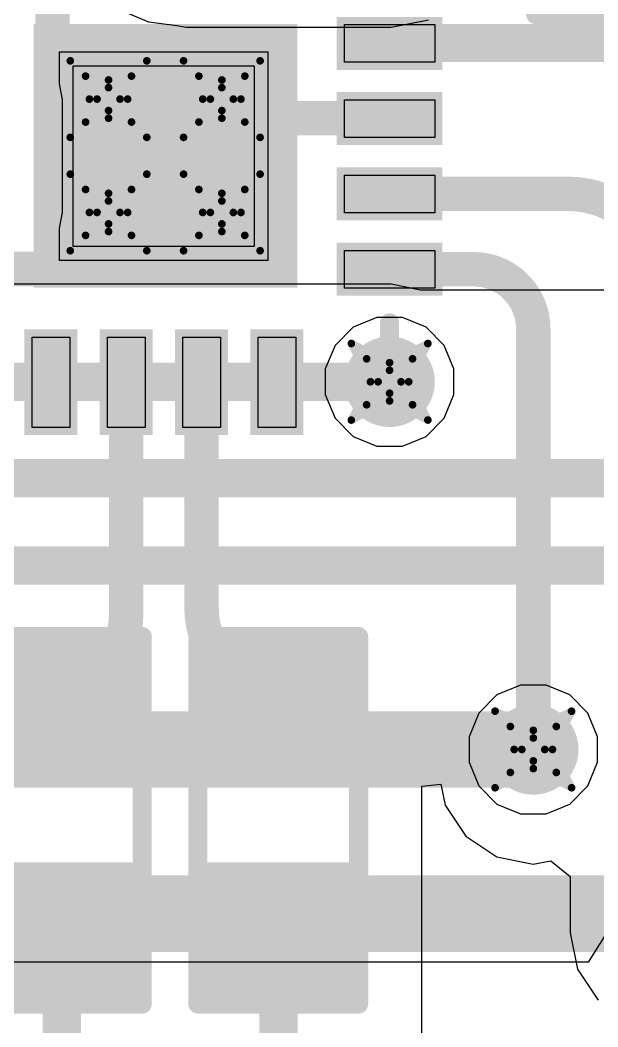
# Model space of a CAD drawing. Header units: inches. Extents: x -2 to 5376, y -4 to 5426.
# Drawn here: x 41.05 to 44.88, y 78.22 to 84.9 of the extents above; entities that cross this region are included whole.
import ezdxf

# ---------------------------------------------------------------- set-up
doc = ezdxf.new("R2010")
doc.units = ezdxf.units.IN
for name, color, linetype in [('Bottom Layer', 5, 'Continuous'), ('Drill Drawing', 1, 'Continuous'), ('Layer 1', 16, 'Continuous'), ('Layer 2', 76, 'Continuous'), ('Top Layer', 1, 'Continuous'), ('Top Overlay', 2, 'Continuous'), ('Top Paste', 8, 'Continuous'), ('Top Solder', 216, 'Continuous'), ('Via Holes', 16, 'Continuous')]:
    doc.layers.add(name, color=color, linetype=linetype)

# ---------------------------------------------------------------- blocks, each defined once
blk = doc.blocks.new('R___0603_5')
at = {"layer": 'Top Layer'}
for points in [[(-0.381, 0.4445), (-0.381, -0.4445), (-1.143, -0.4445), (-1.143, 0.4445)], [(1.143, 0.4445), (1.143, -0.4445), (0.381, -0.4445), (0.381, 0.4445)]]:
    blk.add_hatch(color=1, dxfattribs=at).paths.add_polyline_path(points)
at = {"layer": 'Top Paste'}
for points in [[(-0.381, 0.4445), (-0.381, -0.4445), (-1.143, -0.4445), (-1.143, 0.4445)], [(1.143, 0.4445), (1.143, -0.4445), (0.381, -0.4445), (0.381, 0.4445)]]:
    blk.add_hatch(color=8, dxfattribs=at).paths.add_polyline_path(points)
at = {"layer": 'Top Solder'}
for points in [[(-0.2794, 0.5461), (-0.2794, -0.5461), (-1.2446, -0.5461), (-1.2446, 0.5461)], [(1.2446, 0.5461), (1.2446, -0.5461), (0.2794, -0.5461), (0.2794, 0.5461)]]:
    blk.add_hatch(color=216, dxfattribs=at).paths.add_polyline_path(points)
at = {"layer": 'Top Overlay', "const_width": 0.127}
for points in [[(-1.2192, -0.5334), (-1.2192, 0.5334)], [(1.2192, 0.5334), (-1.2192, 0.5334)], [(1.2192, -0.5334), (1.2192, 0.5334)], [(1.2192, -0.5334), (-1.2192, -0.5334)]]:
    blk.add_lwpolyline(points, dxfattribs=at)
at = {"layer": 'Top Overlay', "const_width": 0.0635}
for points in [[(-1.25095, 0.5334, 1), (-1.18745, 0.5334, 1)], [(-1.25095, 0.5334, 1), (-1.18745, 0.5334, 1)], [(1.18745, 0.5334, 1), (1.25095, 0.5334, 1)], [(1.18745, 0.5334, 1), (1.25095, 0.5334, 1)], [(-1.25095, -0.5334, 1), (-1.18745, -0.5334, 1)], [(-1.25095, -0.5334, 1), (-1.18745, -0.5334, 1)], [(1.18745, -0.5334, 1), (1.25095, -0.5334, 1)], [(1.18745, -0.5334, 1), (1.25095, -0.5334, 1)]]:
    blk.add_lwpolyline(points, format="xyb", close=True, dxfattribs=at)
blk = doc.blocks.new('VQFN_16_3_3__24')
at = {"layer": 'Top Layer'}
for points in [[(-0.8729, 1.8), (-0.6229, 1.8), (-0.6229, 1.2), (-0.8729, 1.2)], [(-0.373, 1.8), (-0.123, 1.8), (-0.123, 1.2), (-0.373, 1.2)], [(0.1271, 1.8), (0.3771, 1.8), (0.3771, 1.2), (0.1271, 1.2)], [(0.627, 1.8), (0.877, 1.8), (0.877, 1.2), (0.627, 1.2)], [(-1.8, 0.6234), (-1.8, 0.8734), (-1.2, 0.8734), (-1.2, 0.6234)], [(1.8, 0.8734), (1.8, 0.6234), (1.2, 0.6234), (1.2, 0.8734)], [(-0.7501, 0.7499), (0.7499, 0.7499), (0.7499, -0.7501), (-0.7501, -0.7501)], [(-1.8, 0.1235), (-1.8, 0.3735), (-1.2, 0.3735), (-1.2, 0.1235)], [(1.8, 0.3751), (1.8, 0.1251), (1.2, 0.1251), (1.2, 0.3751)], [(-1.8, -0.3766), (-1.8, -0.1266), (-1.2, -0.1266), (-1.2, -0.3766)], [(1.8, -0.1251), (1.8, -0.3751), (1.2, -0.3751), (1.2, -0.1251)], [(-1.8, -0.8765), (-1.8, -0.6265), (-1.2, -0.6265), (-1.2, -0.8765)], [(1.8, -0.6249), (1.8, -0.8749), (1.2, -0.8749), (1.2, -0.6249)], [(-0.6229, -1.8), (-0.8729, -1.8), (-0.8729, -1.2), (-0.6229, -1.2)], [(-0.123, -1.8), (-0.373, -1.8), (-0.373, -1.2), (-0.123, -1.2)], [(0.3771, -1.8), (0.1271, -1.8), (0.1271, -1.2), (0.3771, -1.2)], [(0.877, -1.8), (0.627, -1.8), (0.627, -1.2), (0.877, -1.2)]]:
    blk.add_hatch(color=1, dxfattribs=at).paths.add_polyline_path(points)
at = {"layer": 'Top Solder'}
for points in [[(-0.9237, 1.8508), (-0.5721, 1.8508), (-0.5721, 1.1492), (-0.9237, 1.1492)], [(-0.4238, 1.8508), (-0.0722, 1.8508), (-0.0722, 1.1492), (-0.4238, 1.1492)], [(0.0763, 1.8508), (0.4279, 1.8508), (0.4279, 1.1492), (0.0763, 1.1492)], [(0.5762, 1.8508), (0.9278, 1.8508), (0.9278, 1.1492), (0.5762, 1.1492)], [(-1.8508, 0.5726), (-1.8508, 0.9242), (-1.1492, 0.9242), (-1.1492, 0.5726)], [(1.8508, 0.9242), (1.8508, 0.5726), (1.1492, 0.5726), (1.1492, 0.9242)], [(-0.8009, 0.8007), (0.8007, 0.8007), (0.8007, -0.8009), (-0.8009, -0.8009)], [(-1.8508, 0.0727), (-1.8508, 0.4243), (-1.1492, 0.4243), (-1.1492, 0.0727)], [(1.8508, 0.4259), (1.8508, 0.0743), (1.1492, 0.0743), (1.1492, 0.4259)], [(-1.8508, -0.4274), (-1.8508, -0.0758), (-1.1492, -0.0758), (-1.1492, -0.4274)], [(1.8508, -0.0743), (1.8508, -0.4259), (1.1492, -0.4259), (1.1492, -0.0743)], [(-1.8508, -0.9273), (-1.8508, -0.5757), (-1.1492, -0.5757), (-1.1492, -0.9273)], [(1.8508, -0.5741), (1.8508, -0.9257), (1.1492, -0.9257), (1.1492, -0.5741)], [(-0.5721, -1.8508), (-0.9237, -1.8508), (-0.9237, -1.1492), (-0.5721, -1.1492)], [(-0.0722, -1.8508), (-0.4238, -1.8508), (-0.4238, -1.1492), (-0.0722, -1.1492)], [(0.4279, -1.8508), (0.0763, -1.8508), (0.0763, -1.1492), (0.4279, -1.1492)], [(0.9278, -1.8508), (0.5762, -1.8508), (0.5762, -1.1492), (0.9278, -1.1492)]]:
    blk.add_hatch(color=216, dxfattribs=at).paths.add_polyline_path(points)
at = {"layer": 'Top Overlay', "const_width": 0.127}
for points in [[(-1.4999, 1.1046), (-1.4999, 1.4999)], [(-1.4999, 1.4999), (-1.1041, 1.4999)], [(1.1082, 1.4999), (1.5001, 1.4999)], [(1.5001, 1.1046), (1.5001, 1.4999)], [(-2.0334, 0.85), (-1.9318, 0.7484)], [(-2.0334, 0.6468), (-2.0334, 0.85)], [(-2.0334, 0.6468), (-1.9318, 0.7484)], [(-1.4999, -1.5001), (-1.4999, -1.1076)], [(1.5001, -1.5001), (1.5001, -1.1061)], [(-1.4999, -1.5001), (-1.1041, -1.5001)], [(1.1082, -1.5001), (1.5001, -1.5001)]]:
    blk.add_lwpolyline(points, dxfattribs=at)
at = {"layer": 'Top Overlay', "const_width": 0.0635}
for points in [[(-1.5316, 1.4999, 1), (-1.4681, 1.4999, 1)], [(-1.5316, 1.4999, 1), (-1.4681, 1.4999, 1)], [(-1.1358, 1.4999, 1), (-1.0723, 1.4999, 1)], [(1.0765, 1.4999, 1), (1.14, 1.4999, 1)], [(1.4684, 1.4999, 1), (1.5319, 1.4999, 1)], [(1.4684, 1.4999, 1), (1.5319, 1.4999, 1)], [(-1.5316, 1.1046, 1), (-1.4681, 1.1046, 1)], [(1.4684, 1.1046, 1), (1.5319, 1.1046, 1)], [(-2.0651, 0.85, 1), (-2.0016, 0.85, 1)], [(-2.0651, 0.85, 1), (-2.0016, 0.85, 1)], [(-1.9635, 0.7484, 1), (-1.9, 0.7484, 1)], [(-1.9635, 0.7484, 1), (-1.9, 0.7484, 1)], [(-2.0651, 0.6468, 1), (-2.0016, 0.6468, 1)], [(-2.0651, 0.6468, 1), (-2.0016, 0.6468, 1)], [(-1.5316, -1.1076, 1), (-1.4681, -1.1076, 1)], [(1.4684, -1.1061, 1), (1.5319, -1.1061, 1)], [(-1.5316, -1.5001, 1), (-1.4681, -1.5001, 1)], [(-1.5316, -1.5001, 1), (-1.4681, -1.5001, 1)], [(-1.1358, -1.5001, 1), (-1.0723, -1.5001, 1)], [(1.0765, -1.5001, 1), (1.14, -1.5001, 1)], [(1.4684, -1.5001, 1), (1.5319, -1.5001, 1)], [(1.4684, -1.5001, 1), (1.5319, -1.5001, 1)]]:
    blk.add_lwpolyline(points, format="xyb", close=True, dxfattribs=at)
at = {"layer": 'Top Paste'}
for p, q in [((-0.8729, 1.8), (-0.8729, 1.8)), ((-0.8729, 1.8), (-0.6229, 1.8)), ((-0.8729, 1.2), (-0.8729, 1.8)), ((-0.6229, 1.8), (-0.6229, 1.2)), ((-0.3729, 1.8), (-0.3729, 1.8)), ((-0.3729, 1.8), (-0.1229, 1.8)), ((-0.3729, 1.2), (-0.3729, 1.8)), ((-0.1229, 1.8), (-0.1229, 1.2)), ((0.1271, 1.8), (0.1271, 1.8)), ((0.1271, 1.8), (0.3771, 1.8)), ((0.1271, 1.2), (0.1271, 1.8)), ((0.3771, 1.8), (0.3771, 1.2)), ((0.6271, 1.8), (0.6271, 1.8)), ((0.6271, 1.8), (0.8771, 1.8)), ((0.6271, 1.2), (0.6271, 1.8)), ((0.8771, 1.8), (0.8771, 1.2)), ((-0.6229, 1.2), (-0.8729, 1.2)), ((-0.1229, 1.2), (-0.3729, 1.2)), ((0.3771, 1.2), (0.1271, 1.2)), ((0.8771, 1.2), (0.6271, 1.2)), ((-1.7999, 0.6235), (-1.7999, 0.8735)), ((-1.7999, 0.8735), (-1.1999, 0.8735)), ((-1.1999, 0.8735), (-1.1999, 0.6235)), ((1.2, 0.6235), (1.2, 0.8735)), ((1.2, 0.8735), (1.8, 0.8735)), ((1.8, 0.8735), (1.8, 0.8735)), ((1.8, 0.8735), (1.8, 0.6235)), ((-1.7999, 0.6235), (-1.7999, 0.6235)), ((-1.1999, 0.6235), (-1.7999, 0.6235)), ((1.8, 0.6235), (1.2, 0.6235)), ((-0.6, 0.6), (-0.6, 0.6)), ((-0.6, 0.6), (0.6, 0.6)), ((-0.6, -0.6), (-0.6, 0.6)), ((0.6, 0.6), (0.6, -0.6)), ((-1.8, 0.1235), (-1.8, 0.3735)), ((-1.8, 0.3735), (-1.2, 0.3735)), ((-1.2, 0.3735), (-1.2, 0.1235)), ((1.2, 0.125), (1.2, 0.375)), ((1.2, 0.375), (1.8, 0.375)), ((1.8, 0.375), (1.8, 0.375)), ((1.8, 0.375), (1.8, 0.125)), ((-1.8, 0.1235), (-1.8, 0.1235)), ((-1.2, 0.1235), (-1.8, 0.1235)), ((1.8, 0.125), (1.2, 0.125)), ((-1.7999, -0.3765), (-1.7999, -0.1265)), ((-1.7999, -0.1265), (-1.1999, -0.1265)), ((-1.1999, -0.1265), (-1.1999, -0.3765)), ((1.2, -0.375), (1.2, -0.125)), ((1.2, -0.125), (1.8, -0.125)), ((1.8, -0.125), (1.8, -0.125)), ((1.8, -0.125), (1.8, -0.375)), ((-1.7999, -0.3765), (-1.7999, -0.3765)), ((-1.1999, -0.3765), (-1.7999, -0.3765)), ((1.8, -0.375), (1.2, -0.375)), ((0.6, -0.6), (-0.6, -0.6)), ((-1.7999, -0.8765), (-1.7999, -0.6265)), ((-1.7999, -0.6265), (-1.1999, -0.6265)), ((-1.1999, -0.6265), (-1.1999, -0.8765)), ((1.2, -0.875), (1.2, -0.625)), ((1.2, -0.625), (1.8, -0.625)), ((1.8, -0.625), (1.8, -0.625)), ((1.8, -0.625), (1.8, -0.875)), ((-1.7999, -0.8765), (-1.7999, -0.8765)), ((-1.1999, -0.8765), (-1.7999, -0.8765)), ((1.8, -0.875), (1.2, -0.875)), ((-0.8729, -1.8), (-0.8729, -1.2)), ((-0.8729, -1.2), (-0.6229, -1.2)), ((-0.6229, -1.2), (-0.6229, -1.8)), ((-0.3729, -1.8), (-0.3729, -1.2)), ((-0.3729, -1.2), (-0.1229, -1.2)), ((-0.1229, -1.2), (-0.1229, -1.8)), ((0.1271, -1.8), (0.1271, -1.2)), ((0.1271, -1.2), (0.3771, -1.2)), ((0.3771, -1.2), (0.3771, -1.8)), ((0.6271, -1.8), (0.6271, -1.2)), ((0.6271, -1.2), (0.8771, -1.2)), ((0.8771, -1.2), (0.8771, -1.8)), ((-0.6229, -1.8), (-0.8729, -1.8)), ((-0.6229, -1.8), (-0.6229, -1.8)), ((-0.1229, -1.8), (-0.3729, -1.8)), ((-0.1229, -1.8), (-0.1229, -1.8)), ((0.3771, -1.8), (0.1271, -1.8)), ((0.3771, -1.8), (0.3771, -1.8)), ((0.8771, -1.8), (0.6271, -1.8)), ((0.8771, -1.8), (0.8771, -1.8))]:
    blk.add_line(p, q, dxfattribs=at)
blk = doc.blocks.new('R___0603_36')
at = {"layer": 'Top Layer'}
for points in [[(-0.381, 0.4445), (-0.381, -0.4445), (-1.143, -0.4445), (-1.143, 0.4445)], [(1.143, 0.4445), (1.143, -0.4445), (0.381, -0.4445), (0.381, 0.4445)]]:
    blk.add_hatch(color=1, dxfattribs=at).paths.add_polyline_path(points)
at = {"layer": 'Top Paste'}
for points in [[(-0.381, 0.4445), (-0.381, -0.4445), (-1.143, -0.4445), (-1.143, 0.4445)], [(1.143, 0.4445), (1.143, -0.4445), (0.381, -0.4445), (0.381, 0.4445)]]:
    blk.add_hatch(color=8, dxfattribs=at).paths.add_polyline_path(points)
at = {"layer": 'Top Solder'}
for points in [[(-0.2794, 0.5461), (-0.2794, -0.5461), (-1.2446, -0.5461), (-1.2446, 0.5461)], [(1.2446, 0.5461), (1.2446, -0.5461), (0.2794, -0.5461), (0.2794, 0.5461)]]:
    blk.add_hatch(color=216, dxfattribs=at).paths.add_polyline_path(points)
at = {"layer": 'Top Overlay', "const_width": 0.127}
for points in [[(-1.2192, 0.5334), (-1.2192, -0.5334)], [(-1.2192, 0.5334), (1.2192, 0.5334)], [(1.2192, 0.5334), (1.2192, -0.5334)], [(-1.2192, -0.5334), (1.2192, -0.5334)]]:
    blk.add_lwpolyline(points, dxfattribs=at)
at = {"layer": 'Top Overlay', "const_width": 0.0635}
for points in [[(-1.25095, 0.5334, 1), (-1.18745, 0.5334, 1)], [(-1.25095, 0.5334, 1), (-1.18745, 0.5334, 1)], [(1.18745, 0.5334, 1), (1.25095, 0.5334, 1)], [(1.18745, 0.5334, 1), (1.25095, 0.5334, 1)], [(-1.25095, -0.5334, 1), (-1.18745, -0.5334, 1)], [(-1.25095, -0.5334, 1), (-1.18745, -0.5334, 1)], [(1.18745, -0.5334, 1), (1.25095, -0.5334, 1)], [(1.18745, -0.5334, 1), (1.25095, -0.5334, 1)]]:
    blk.add_lwpolyline(points, format="xyb", close=True, dxfattribs=at)
blk = doc.blocks.new('SOT_523_87')
at = {"layer": 'Top Layer'}
for points in [[(-0.2, 0.9), (0.2, 0.9), (0.2, 0.39), (-0.2, 0.39)], [(-0.7, -0.39), (-0.3, -0.39), (-0.3, -0.9), (-0.7, -0.9)], [(0.3, -0.39), (0.7, -0.39), (0.7, -0.9), (0.3, -0.9)]]:
    blk.add_hatch(color=1, dxfattribs=at).paths.add_polyline_path(points)
at = {"layer": 'Top Paste'}
for points in [[(-0.2, 0.9), (0.2, 0.9), (0.2, 0.39), (-0.2, 0.39)], [(-0.7, -0.39), (-0.3, -0.39), (-0.3, -0.9), (-0.7, -0.9)], [(0.3, -0.39), (0.7, -0.39), (0.7, -0.9), (0.3, -0.9)]]:
    blk.add_hatch(color=8, dxfattribs=at).paths.add_polyline_path(points)
at = {"layer": 'Top Solder'}
for points in [[(-0.3016, 1.0016), (0.3016, 1.0016), (0.3016, 0.2884), (-0.3016, 0.2884)], [(-0.8016, -0.2884), (-0.1984, -0.2884), (-0.1984, -1.0016), (-0.8016, -1.0016)], [(0.1984, -0.2884), (0.8016, -0.2884), (0.8016, -1.0016), (0.1984, -1.0016)]]:
    blk.add_hatch(color=216, dxfattribs=at).paths.add_polyline_path(points)
at = {"layer": 'Top Overlay', "const_width": 0.127}
for points in [[(-0.3556, 0.4572), (-0.8636, 0.4572)], [(-0.8636, 0.4572), (-0.8636, -0.2286)], [(0.8636, 0.4572), (0.3556, 0.4572)], [(0.8636, 0.4572), (0.8636, -0.2286)], [(0.1016, -0.4318), (-0.1016, -0.4318)], [(-0.9652, -0.508), (-0.9652, -0.762)], [(-0.8382, -0.635), (-0.9652, -0.508)], [(-0.8382, -0.635), (-0.9652, -0.762)]]:
    blk.add_lwpolyline(points, dxfattribs=at)
at = {"layer": 'Top Overlay', "const_width": 0.0635}
for points in [[(-0.8953, 0.4572, 1), (-0.8318, 0.4572, 1)], [(-0.8953, 0.4572, 1), (-0.8318, 0.4572, 1)], [(-0.3873, 0.4572, 1), (-0.3238, 0.4572, 1)], [(0.3238, 0.4572, 1), (0.3873, 0.4572, 1)], [(0.8318, 0.4572, 1), (0.8953, 0.4572, 1)], [(0.8318, 0.4572, 1), (0.8953, 0.4572, 1)], [(-0.8953, -0.2286, 1), (-0.8318, -0.2286, 1)], [(0.8318, -0.2286, 1), (0.8953, -0.2286, 1)], [(-0.1333, -0.4318, 1), (-0.0698, -0.4318, 1)], [(0.0698, -0.4318, 1), (0.1333, -0.4318, 1)], [(-0.997, -0.508, 1), (-0.9334, -0.508, 1)], [(-0.997, -0.508, 1), (-0.9334, -0.508, 1)], [(-0.87, -0.635, 1), (-0.8065, -0.635, 1)], [(-0.87, -0.635, 1), (-0.8065, -0.635, 1)], [(-0.997, -0.762, 1), (-0.9334, -0.762, 1)], [(-0.997, -0.762, 1), (-0.9334, -0.762, 1)]]:
    blk.add_lwpolyline(points, format="xyb", close=True, dxfattribs=at)

msp = doc.modelspace()

# ---------------------------------------------------------------- hatches: boundary and pattern name
at = {"layer": 'Bottom Layer'}
h = msp.add_hatch(color=5, dxfattribs=at)
edge = h.paths.add_edge_path()
edge.add_arc((41.6337, 84.3761), 0.3, 0, 360)
h = msp.add_hatch(color=5, dxfattribs=at)
edge = h.paths.add_edge_path()
edge.add_arc((42.3858, 84.3761), 0.3, 0, 360)
h = msp.add_hatch(color=5, dxfattribs=at)
edge = h.paths.add_edge_path()
edge.add_arc((41.6337, 83.6239), 0.3, 0, 360)
h = msp.add_hatch(color=5, dxfattribs=at)
edge = h.paths.add_edge_path()
edge.add_arc((42.3858, 83.6239), 0.3, 0, 360)
h = msp.add_hatch(color=5, dxfattribs=at)
edge = h.paths.add_edge_path()
edge.add_arc((43.4994, 82.5), 0.3, 0, 360)
h = msp.add_hatch(color=5, dxfattribs=at)
edge = h.paths.add_edge_path()
edge.add_arc((44.4536, 80.06), 0.3, 0, 360)
at = {"layer": 'Layer 1'}
h = msp.add_hatch(color=16, dxfattribs=at)
edge = h.paths.add_edge_path()
edge.add_arc((41.6337, 84.3761), 0.3, 0, 360)
h = msp.add_hatch(color=16, dxfattribs=at)
edge = h.paths.add_edge_path()
edge.add_arc((42.3858, 84.3761), 0.3, 0, 360)
h = msp.add_hatch(color=16, dxfattribs=at)
edge = h.paths.add_edge_path()
edge.add_arc((41.6337, 83.6239), 0.3, 0, 360)
h = msp.add_hatch(color=16, dxfattribs=at)
edge = h.paths.add_edge_path()
edge.add_arc((42.3858, 83.6239), 0.3, 0, 360)
h = msp.add_hatch(color=16, dxfattribs=at)
edge = h.paths.add_edge_path()
edge.add_arc((43.4994, 82.5), 0.3, 0, 360)
h = msp.add_hatch(color=16, dxfattribs=at)
edge = h.paths.add_edge_path()
edge.add_arc((44.4536, 80.06), 0.3, 0, 360)
at = {"layer": 'Layer 2'}
h = msp.add_hatch(color=76, dxfattribs=at)
edge = h.paths.add_edge_path()
edge.add_arc((41.6337, 84.3761), 0.3, 0, 360)
h = msp.add_hatch(color=76, dxfattribs=at)
edge = h.paths.add_edge_path()
edge.add_arc((42.3858, 84.3761), 0.3, 0, 360)
h = msp.add_hatch(color=76, dxfattribs=at)
edge = h.paths.add_edge_path()
edge.add_arc((41.6337, 83.6239), 0.3, 0, 360)
h = msp.add_hatch(color=76, dxfattribs=at)
edge = h.paths.add_edge_path()
edge.add_arc((42.3858, 83.6239), 0.3, 0, 360)
h = msp.add_hatch(color=76, dxfattribs=at)
edge = h.paths.add_edge_path()
edge.add_arc((43.4994, 82.5), 0.3, 0, 360)
h = msp.add_hatch(color=76, dxfattribs=at)
edge = h.paths.add_edge_path()
edge.add_arc((44.4536, 80.06), 0.3, 0, 360)
at = {"layer": 'Top Layer'}
msp.add_hatch(color=1, dxfattribs=at).paths.add_polyline_path([(41.137, 83.1237), (42.8868, 83.1237), (42.8868, 84.8735), (41.137, 84.8735)])
h = msp.add_hatch(color=1, dxfattribs=at)
edge = h.paths.add_edge_path()
edge.add_arc((41.6337, 84.3761), 0.3, 0, 360)
h = msp.add_hatch(color=1, dxfattribs=at)
edge = h.paths.add_edge_path()
edge.add_arc((42.3858, 84.3761), 0.3, 0, 360)
h = msp.add_hatch(color=1, dxfattribs=at)
edge = h.paths.add_edge_path()
edge.add_arc((41.6337, 83.6239), 0.3, 0, 360)
h = msp.add_hatch(color=1, dxfattribs=at)
edge = h.paths.add_edge_path()
edge.add_arc((42.3858, 83.6239), 0.3, 0, 360)
h = msp.add_hatch(color=1, dxfattribs=at)
edge = h.paths.add_edge_path()
edge.add_arc((43.4994, 82.5), 0.3, 0, 360)
h = msp.add_hatch(color=1, dxfattribs=at)
edge = h.paths.add_edge_path()
edge.add_arc((44.4536, 80.06), 0.3, 0, 360)
at = {"layer": 'Via Holes'}
h = msp.add_hatch(color=7, dxfattribs=at)
edge = h.paths.add_edge_path()
edge.add_arc((41.6337, 84.3761), 0.15, 0, 360)
h = msp.add_hatch(color=7, dxfattribs=at)
edge = h.paths.add_edge_path()
edge.add_arc((42.3858, 84.3761), 0.15, 0, 360)
h = msp.add_hatch(color=7, dxfattribs=at)
edge = h.paths.add_edge_path()
edge.add_arc((41.6337, 83.6239), 0.15, 0, 360)
h = msp.add_hatch(color=7, dxfattribs=at)
edge = h.paths.add_edge_path()
edge.add_arc((42.3858, 83.6239), 0.15, 0, 360)
h = msp.add_hatch(color=7, dxfattribs=at)
edge = h.paths.add_edge_path()
edge.add_arc((43.4994, 82.5), 0.15, 0, 360)
h = msp.add_hatch(color=7, dxfattribs=at)
edge = h.paths.add_edge_path()
edge.add_arc((44.4536, 80.06), 0.15, 0, 360)

# ---------------------------------------------------------------- linework, layer by layer
at = {"layer": 'Bottom Layer'}
for p, q in [((41.6668, 84.9861), (41.8996, 84.8897)), ((41.8996, 84.8897), (42.0872, 84.865)), ((42.0872, 84.865), (42.1494, 84.8526)), ((42.1494, 84.8526), (43.51, 84.8526)), ((43.51, 84.8526), (43.7578, 84.9019)), ((43.51, 83.1475), (32.9744, 83.1475)), ((43.7044, 83.1088), (43.51, 83.1475)), ((47.0363, 83.1088), (43.7044, 83.1088))]:
    msp.add_line(p, q, dxfattribs=at)
for points, const_width in [([(32.9744, 82.5), (43.51, 82.5)], 0.254), ([(36.7839, 81.861), (49.2049, 81.861)], 0.254), ([(38.2701, 81.28), (51.5112, 81.28)], 0.254), ([(6.4762, 80.06), (44.4536, 80.06)], 0.508), ([(8.0087, 78.971), (45.3322, 78.971)], 0.508)]:
    msp.add_lwpolyline(points, dxfattribs=dict(at, const_width=const_width))
for points, const_width in [([(43.4465, 82.5, 1), (43.5735, 82.5, 1)], 0.127), ([(44.3266, 80.06, 1), (44.5806, 80.06, 1)], 0.254)]:
    msp.add_lwpolyline(points, format="xyb", close=True, dxfattribs=dict(at, const_width=const_width))
at = {"layer": 'Drill Drawing', "const_width": 0.0508}
for points in [[(41.3797, 84.6301), (41.6337, 84.5031)], [(41.3797, 84.6301), (41.5067, 84.3761)], [(41.6337, 84.5031), (41.8877, 84.6301)], [(41.7607, 84.3761), (41.8877, 84.6301)], [(42.1318, 84.6301), (42.3858, 84.5031)], [(42.1318, 84.6301), (42.2588, 84.3761)], [(42.3858, 84.5031), (42.6398, 84.6301)], [(42.5128, 84.3761), (42.6398, 84.6301)], [(41.4813, 84.5285), (41.6337, 84.4523)], [(41.4813, 84.5285), (41.5575, 84.3761)], [(41.6337, 84.4523), (41.7861, 84.5285)], [(41.7099, 84.3761), (41.7861, 84.5285)], [(42.2334, 84.5285), (42.3858, 84.4523)], [(42.2334, 84.5285), (42.3096, 84.3761)], [(42.3858, 84.4523), (42.5382, 84.5285)], [(42.462, 84.3761), (42.5382, 84.5285)], [(41.3797, 84.1221), (41.5067, 84.3761)], [(41.4813, 84.2237), (41.5575, 84.3761)], [(41.7099, 84.3761), (41.7861, 84.2237)], [(41.7607, 84.3761), (41.8877, 84.1221)], [(42.1318, 84.1221), (42.2588, 84.3761)], [(42.2334, 84.2237), (42.3096, 84.3761)], [(42.462, 84.3761), (42.5382, 84.2237)], [(42.5128, 84.3761), (42.6398, 84.1221)], [(41.4813, 84.2237), (41.6337, 84.2999)], [(41.6337, 84.2999), (41.7861, 84.2237)], [(42.2334, 84.2237), (42.3858, 84.2999)], [(42.3858, 84.2999), (42.5382, 84.2237)], [(41.3797, 84.1221), (41.6337, 84.2491)], [(41.6337, 84.2491), (41.8877, 84.1221)], [(42.1318, 84.1221), (42.3858, 84.2491)], [(42.3858, 84.2491), (42.6398, 84.1221)], [(41.3797, 83.8779), (41.6337, 83.7509)], [(41.3797, 83.8779), (41.5067, 83.6239)], [(41.6337, 83.7509), (41.8877, 83.8779)], [(41.7607, 83.6239), (41.8877, 83.8779)], [(42.1318, 83.8779), (42.3858, 83.7509)], [(42.1318, 83.8779), (42.2588, 83.6239)], [(42.3858, 83.7509), (42.6398, 83.8779)], [(42.5128, 83.6239), (42.6398, 83.8779)], [(41.4813, 83.7763), (41.6337, 83.7001)], [(41.4813, 83.7763), (41.5575, 83.6239)], [(41.6337, 83.7001), (41.7861, 83.7763)], [(41.7099, 83.6239), (41.7861, 83.7763)], [(42.2334, 83.7763), (42.3858, 83.7001)], [(42.2334, 83.7763), (42.3096, 83.6239)], [(42.3858, 83.7001), (42.5382, 83.7763)], [(42.462, 83.6239), (42.5382, 83.7763)], [(41.3797, 83.3699), (41.5067, 83.6239)], [(41.4813, 83.4715), (41.5575, 83.6239)], [(41.7099, 83.6239), (41.7861, 83.4715)], [(41.7607, 83.6239), (41.8877, 83.3699)], [(42.1318, 83.3699), (42.2588, 83.6239)], [(42.2334, 83.4715), (42.3096, 83.6239)], [(42.462, 83.6239), (42.5382, 83.4715)], [(42.5128, 83.6239), (42.6398, 83.3699)], [(41.3797, 83.3699), (41.6337, 83.4969)], [(41.4813, 83.4715), (41.6337, 83.5477)], [(41.6337, 83.5477), (41.7861, 83.4715)], [(41.6337, 83.4969), (41.8877, 83.3699)], [(42.1318, 83.3699), (42.3858, 83.4969)], [(42.2334, 83.4715), (42.3858, 83.5477)], [(42.3858, 83.5477), (42.5382, 83.4715)], [(42.3858, 83.4969), (42.6398, 83.3699)], [(43.2454, 82.754), (43.4994, 82.627)], [(43.2454, 82.754), (43.3724, 82.5)], [(43.4994, 82.627), (43.7534, 82.754)], [(43.6264, 82.5), (43.7534, 82.754)], [(43.347, 82.6524), (43.4994, 82.5762)], [(43.347, 82.6524), (43.4232, 82.5)], [(43.4994, 82.5762), (43.6518, 82.6524)], [(43.5756, 82.5), (43.6518, 82.6524)], [(43.2454, 82.246), (43.3724, 82.5)], [(43.347, 82.3476), (43.4232, 82.5)], [(43.5756, 82.5), (43.6518, 82.3476)], [(43.6264, 82.5), (43.7534, 82.246)], [(43.347, 82.3476), (43.4994, 82.4238)], [(43.4994, 82.4238), (43.6518, 82.3476)], [(43.2454, 82.246), (43.4994, 82.373)], [(43.4994, 82.373), (43.7534, 82.246)], [(44.1996, 80.314), (44.4536, 80.187)], [(44.1996, 80.314), (44.3266, 80.06)], [(44.4536, 80.187), (44.7076, 80.314)], [(44.5806, 80.06), (44.7076, 80.314)], [(44.3012, 80.2124), (44.4536, 80.1362)], [(44.3012, 80.2124), (44.3774, 80.06)], [(44.4536, 80.1362), (44.606, 80.2124)], [(44.5298, 80.06), (44.606, 80.2124)], [(44.1996, 79.806), (44.3266, 80.06)], [(44.3012, 79.9076), (44.3774, 80.06)], [(44.5298, 80.06), (44.606, 79.9076)], [(44.5806, 80.06), (44.7076, 79.806)], [(44.3012, 79.9076), (44.4536, 79.9838)], [(44.4536, 79.9838), (44.606, 79.9076)], [(44.1996, 79.806), (44.4536, 79.933)], [(44.4536, 79.933), (44.7076, 79.806)]]:
    msp.add_lwpolyline(points, dxfattribs=at)
at = {"layer": 'Drill Drawing', "const_width": 0.0254}
for points in [[(41.367, 84.6301, 1), (41.3924, 84.6301, 1)], [(41.367, 84.6301, 1), (41.3924, 84.6301, 1)], [(41.875, 84.6301, 1), (41.9004, 84.6301, 1)], [(41.875, 84.6301, 1), (41.9004, 84.6301, 1)], [(42.1191, 84.6301, 1), (42.1445, 84.6301, 1)], [(42.1191, 84.6301, 1), (42.1445, 84.6301, 1)], [(42.6271, 84.6301, 1), (42.6525, 84.6301, 1)], [(42.6271, 84.6301, 1), (42.6525, 84.6301, 1)], [(41.4686, 84.5285, 1), (41.494, 84.5285, 1)], [(41.4686, 84.5285, 1), (41.494, 84.5285, 1)], [(41.621, 84.5031, 1), (41.6464, 84.5031, 1)], [(41.621, 84.5031, 1), (41.6464, 84.5031, 1)], [(41.7734, 84.5285, 1), (41.7988, 84.5285, 1)], [(41.7734, 84.5285, 1), (41.7988, 84.5285, 1)], [(42.2207, 84.5285, 1), (42.2461, 84.5285, 1)], [(42.2207, 84.5285, 1), (42.2461, 84.5285, 1)], [(42.3731, 84.5031, 1), (42.3985, 84.5031, 1)], [(42.3731, 84.5031, 1), (42.3985, 84.5031, 1)], [(42.5255, 84.5285, 1), (42.5509, 84.5285, 1)], [(42.5255, 84.5285, 1), (42.5509, 84.5285, 1)], [(41.621, 84.4523, 1), (41.6464, 84.4523, 1)], [(41.621, 84.4523, 1), (41.6464, 84.4523, 1)], [(42.3731, 84.4523, 1), (42.3985, 84.4523, 1)], [(42.3731, 84.4523, 1), (42.3985, 84.4523, 1)], [(41.494, 84.3761, 1), (41.5194, 84.3761, 1)], [(41.494, 84.3761, 1), (41.5194, 84.3761, 1)], [(41.5448, 84.3761, 1), (41.5702, 84.3761, 1)], [(41.5448, 84.3761, 1), (41.5702, 84.3761, 1)], [(41.6972, 84.3761, 1), (41.7226, 84.3761, 1)], [(41.6972, 84.3761, 1), (41.7226, 84.3761, 1)], [(41.748, 84.3761, 1), (41.7734, 84.3761, 1)], [(41.748, 84.3761, 1), (41.7734, 84.3761, 1)], [(42.2461, 84.3761, 1), (42.2715, 84.3761, 1)], [(42.2461, 84.3761, 1), (42.2715, 84.3761, 1)], [(42.2969, 84.3761, 1), (42.3223, 84.3761, 1)], [(42.2969, 84.3761, 1), (42.3223, 84.3761, 1)], [(42.4493, 84.3761, 1), (42.4747, 84.3761, 1)], [(42.4493, 84.3761, 1), (42.4747, 84.3761, 1)], [(42.5001, 84.3761, 1), (42.5255, 84.3761, 1)], [(42.5001, 84.3761, 1), (42.5255, 84.3761, 1)], [(41.621, 84.2999, 1), (41.6464, 84.2999, 1)], [(41.621, 84.2999, 1), (41.6464, 84.2999, 1)], [(42.3731, 84.2999, 1), (42.3985, 84.2999, 1)], [(42.3731, 84.2999, 1), (42.3985, 84.2999, 1)], [(41.4686, 84.2237, 1), (41.494, 84.2237, 1)], [(41.4686, 84.2237, 1), (41.494, 84.2237, 1)], [(41.621, 84.2491, 1), (41.6464, 84.2491, 1)], [(41.621, 84.2491, 1), (41.6464, 84.2491, 1)], [(41.7734, 84.2237, 1), (41.7988, 84.2237, 1)], [(41.7734, 84.2237, 1), (41.7988, 84.2237, 1)], [(42.2207, 84.2237, 1), (42.2461, 84.2237, 1)], [(42.2207, 84.2237, 1), (42.2461, 84.2237, 1)], [(42.3731, 84.2491, 1), (42.3985, 84.2491, 1)], [(42.3731, 84.2491, 1), (42.3985, 84.2491, 1)], [(42.5255, 84.2237, 1), (42.5509, 84.2237, 1)], [(42.5255, 84.2237, 1), (42.5509, 84.2237, 1)], [(41.367, 84.1221, 1), (41.3924, 84.1221, 1)], [(41.367, 84.1221, 1), (41.3924, 84.1221, 1)], [(41.875, 84.1221, 1), (41.9004, 84.1221, 1)], [(41.875, 84.1221, 1), (41.9004, 84.1221, 1)], [(42.1191, 84.1221, 1), (42.1445, 84.1221, 1)], [(42.1191, 84.1221, 1), (42.1445, 84.1221, 1)], [(42.6271, 84.1221, 1), (42.6525, 84.1221, 1)], [(42.6271, 84.1221, 1), (42.6525, 84.1221, 1)], [(41.367, 83.8779, 1), (41.3924, 83.8779, 1)], [(41.367, 83.8779, 1), (41.3924, 83.8779, 1)], [(41.875, 83.8779, 1), (41.9004, 83.8779, 1)], [(41.875, 83.8779, 1), (41.9004, 83.8779, 1)], [(42.1191, 83.8779, 1), (42.1445, 83.8779, 1)], [(42.1191, 83.8779, 1), (42.1445, 83.8779, 1)], [(42.6271, 83.8779, 1), (42.6525, 83.8779, 1)], [(42.6271, 83.8779, 1), (42.6525, 83.8779, 1)], [(41.4686, 83.7763, 1), (41.494, 83.7763, 1)], [(41.4686, 83.7763, 1), (41.494, 83.7763, 1)], [(41.7734, 83.7763, 1), (41.7988, 83.7763, 1)], [(41.7734, 83.7763, 1), (41.7988, 83.7763, 1)], [(42.2207, 83.7763, 1), (42.2461, 83.7763, 1)], [(42.2207, 83.7763, 1), (42.2461, 83.7763, 1)], [(42.5255, 83.7763, 1), (42.5509, 83.7763, 1)], [(42.5255, 83.7763, 1), (42.5509, 83.7763, 1)], [(41.621, 83.7509, 1), (41.6464, 83.7509, 1)], [(41.621, 83.7509, 1), (41.6464, 83.7509, 1)], [(41.621, 83.7001, 1), (41.6464, 83.7001, 1)], [(41.621, 83.7001, 1), (41.6464, 83.7001, 1)], [(42.3731, 83.7509, 1), (42.3985, 83.7509, 1)], [(42.3731, 83.7509, 1), (42.3985, 83.7509, 1)], [(42.3731, 83.7001, 1), (42.3985, 83.7001, 1)], [(42.3731, 83.7001, 1), (42.3985, 83.7001, 1)], [(41.494, 83.6239, 1), (41.5194, 83.6239, 1)], [(41.494, 83.6239, 1), (41.5194, 83.6239, 1)], [(41.5448, 83.6239, 1), (41.5702, 83.6239, 1)], [(41.5448, 83.6239, 1), (41.5702, 83.6239, 1)], [(41.6972, 83.6239, 1), (41.7226, 83.6239, 1)], [(41.6972, 83.6239, 1), (41.7226, 83.6239, 1)], [(41.748, 83.6239, 1), (41.7734, 83.6239, 1)], [(41.748, 83.6239, 1), (41.7734, 83.6239, 1)], [(42.2461, 83.6239, 1), (42.2715, 83.6239, 1)], [(42.2461, 83.6239, 1), (42.2715, 83.6239, 1)], [(42.2969, 83.6239, 1), (42.3223, 83.6239, 1)], [(42.2969, 83.6239, 1), (42.3223, 83.6239, 1)], [(42.4493, 83.6239, 1), (42.4747, 83.6239, 1)], [(42.4493, 83.6239, 1), (42.4747, 83.6239, 1)], [(42.5001, 83.6239, 1), (42.5255, 83.6239, 1)], [(42.5001, 83.6239, 1), (42.5255, 83.6239, 1)], [(41.621, 83.5477, 1), (41.6464, 83.5477, 1)], [(41.621, 83.5477, 1), (41.6464, 83.5477, 1)], [(41.621, 83.4969, 1), (41.6464, 83.4969, 1)], [(41.621, 83.4969, 1), (41.6464, 83.4969, 1)], [(42.3731, 83.5477, 1), (42.3985, 83.5477, 1)], [(42.3731, 83.5477, 1), (42.3985, 83.5477, 1)], [(42.3731, 83.4969, 1), (42.3985, 83.4969, 1)], [(42.3731, 83.4969, 1), (42.3985, 83.4969, 1)], [(41.4686, 83.4715, 1), (41.494, 83.4715, 1)], [(41.4686, 83.4715, 1), (41.494, 83.4715, 1)], [(41.7734, 83.4715, 1), (41.7988, 83.4715, 1)], [(41.7734, 83.4715, 1), (41.7988, 83.4715, 1)], [(42.2207, 83.4715, 1), (42.2461, 83.4715, 1)], [(42.2207, 83.4715, 1), (42.2461, 83.4715, 1)], [(42.5255, 83.4715, 1), (42.5509, 83.4715, 1)], [(42.5255, 83.4715, 1), (42.5509, 83.4715, 1)], [(41.367, 83.3699, 1), (41.3924, 83.3699, 1)], [(41.367, 83.3699, 1), (41.3924, 83.3699, 1)], [(41.875, 83.3699, 1), (41.9004, 83.3699, 1)], [(41.875, 83.3699, 1), (41.9004, 83.3699, 1)], [(42.1191, 83.3699, 1), (42.1445, 83.3699, 1)], [(42.1191, 83.3699, 1), (42.1445, 83.3699, 1)], [(42.6271, 83.3699, 1), (42.6525, 83.3699, 1)], [(42.6271, 83.3699, 1), (42.6525, 83.3699, 1)], [(43.2327, 82.754, 1), (43.2581, 82.754, 1)], [(43.2327, 82.754, 1), (43.2581, 82.754, 1)], [(43.7407, 82.754, 1), (43.7661, 82.754, 1)], [(43.7407, 82.754, 1), (43.7661, 82.754, 1)], [(43.3343, 82.6524, 1), (43.3597, 82.6524, 1)], [(43.3343, 82.6524, 1), (43.3597, 82.6524, 1)], [(43.4867, 82.627, 1), (43.5121, 82.627, 1)], [(43.4867, 82.627, 1), (43.5121, 82.627, 1)], [(43.6391, 82.6524, 1), (43.6645, 82.6524, 1)], [(43.6391, 82.6524, 1), (43.6645, 82.6524, 1)], [(43.4867, 82.5762, 1), (43.5121, 82.5762, 1)], [(43.4867, 82.5762, 1), (43.5121, 82.5762, 1)], [(43.3597, 82.5, 1), (43.3851, 82.5, 1)], [(43.3597, 82.5, 1), (43.3851, 82.5, 1)], [(43.4105, 82.5, 1), (43.4359, 82.5, 1)], [(43.4105, 82.5, 1), (43.4359, 82.5, 1)], [(43.5629, 82.5, 1), (43.5883, 82.5, 1)], [(43.5629, 82.5, 1), (43.5883, 82.5, 1)], [(43.6137, 82.5, 1), (43.6391, 82.5, 1)], [(43.6137, 82.5, 1), (43.6391, 82.5, 1)], [(43.4867, 82.4238, 1), (43.5121, 82.4238, 1)], [(43.4867, 82.4238, 1), (43.5121, 82.4238, 1)], [(43.4867, 82.373, 1), (43.5121, 82.373, 1)], [(43.4867, 82.373, 1), (43.5121, 82.373, 1)], [(43.3343, 82.3476, 1), (43.3597, 82.3476, 1)], [(43.3343, 82.3476, 1), (43.3597, 82.3476, 1)], [(43.6391, 82.3476, 1), (43.6645, 82.3476, 1)], [(43.6391, 82.3476, 1), (43.6645, 82.3476, 1)], [(43.2327, 82.246, 1), (43.2581, 82.246, 1)], [(43.2327, 82.246, 1), (43.2581, 82.246, 1)], [(43.7407, 82.246, 1), (43.7661, 82.246, 1)], [(43.7407, 82.246, 1), (43.7661, 82.246, 1)], [(44.1869, 80.314, 1), (44.2123, 80.314, 1)], [(44.1869, 80.314, 1), (44.2123, 80.314, 1)], [(44.6949, 80.314, 1), (44.7203, 80.314, 1)], [(44.6949, 80.314, 1), (44.7203, 80.314, 1)], [(44.2885, 80.2124, 1), (44.3139, 80.2124, 1)], [(44.2885, 80.2124, 1), (44.3139, 80.2124, 1)], [(44.4409, 80.187, 1), (44.4663, 80.187, 1)], [(44.4409, 80.187, 1), (44.4663, 80.187, 1)], [(44.5933, 80.2124, 1), (44.6187, 80.2124, 1)], [(44.5933, 80.2124, 1), (44.6187, 80.2124, 1)], [(44.4409, 80.1362, 1), (44.4663, 80.1362, 1)], [(44.4409, 80.1362, 1), (44.4663, 80.1362, 1)], [(44.3139, 80.06, 1), (44.3393, 80.06, 1)], [(44.3139, 80.06, 1), (44.3393, 80.06, 1)], [(44.3647, 80.06, 1), (44.3901, 80.06, 1)], [(44.3647, 80.06, 1), (44.3901, 80.06, 1)], [(44.5171, 80.06, 1), (44.5425, 80.06, 1)], [(44.5171, 80.06, 1), (44.5425, 80.06, 1)], [(44.5679, 80.06, 1), (44.5933, 80.06, 1)], [(44.5679, 80.06, 1), (44.5933, 80.06, 1)], [(44.4409, 79.9838, 1), (44.4663, 79.9838, 1)], [(44.4409, 79.9838, 1), (44.4663, 79.9838, 1)], [(44.2885, 79.9076, 1), (44.3139, 79.9076, 1)], [(44.2885, 79.9076, 1), (44.3139, 79.9076, 1)], [(44.4409, 79.933, 1), (44.4663, 79.933, 1)], [(44.4409, 79.933, 1), (44.4663, 79.933, 1)], [(44.5933, 79.9076, 1), (44.6187, 79.9076, 1)], [(44.5933, 79.9076, 1), (44.6187, 79.9076, 1)], [(44.1869, 79.806, 1), (44.2123, 79.806, 1)], [(44.1869, 79.806, 1), (44.2123, 79.806, 1)], [(44.6949, 79.806, 1), (44.7203, 79.806, 1)], [(44.6949, 79.806, 1), (44.7203, 79.806, 1)]]:
    msp.add_lwpolyline(points, format="xyb", close=True, dxfattribs=at)
at = {"layer": 'Layer 1'}
for p, q in [((43.4145, 82.927), (43.2575, 82.862)), ((43.5844, 82.927), (43.4145, 82.927)), ((43.7413, 82.862), (43.5844, 82.927)), ((43.2575, 82.862), (43.1374, 82.7419)), ((43.8614, 82.7419), (43.7413, 82.862)), ((43.1374, 82.7419), (43.0724, 82.585)), ((43.9264, 82.585), (43.8614, 82.7419)), ((43.0724, 82.585), (43.0724, 82.4151)), ((43.9264, 82.4151), (43.9264, 82.585)), ((43.0724, 82.4151), (43.1374, 82.2582)), ((43.8614, 82.2582), (43.9264, 82.4151)), ((43.1374, 82.2582), (43.2575, 82.138)), ((43.7413, 82.138), (43.8614, 82.2582)), ((43.2575, 82.138), (43.4145, 82.073)), ((43.5844, 82.073), (43.7413, 82.138)), ((43.4145, 82.073), (43.5844, 82.073)), ((44.3687, 80.487), (44.2117, 80.422)), ((44.5385, 80.487), (44.3687, 80.487)), ((44.6955, 80.422), (44.5385, 80.487)), ((44.2117, 80.422), (44.0916, 80.3019)), ((44.8156, 80.3019), (44.6955, 80.422)), ((44.0916, 80.3019), (44.0266, 80.1449)), ((44.8806, 80.1449), (44.8156, 80.3019)), ((44.0266, 80.1449), (44.0266, 79.9751)), ((44.8806, 79.9751), (44.8806, 80.1449)), ((44.0266, 79.9751), (44.0916, 79.8181)), ((44.8156, 79.8181), (44.8806, 79.9751)), ((44.0916, 79.8181), (44.2117, 79.698)), ((44.6955, 79.698), (44.8156, 79.8181)), ((44.2117, 79.698), (44.3687, 79.633)), ((44.5385, 79.633), (44.6955, 79.698)), ((44.3687, 79.633), (44.5385, 79.633))]:
    msp.add_line(p, q, dxfattribs=at)
at = {"layer": 'Layer 2'}
for p, q in [((43.4145, 82.927), (43.2575, 82.862)), ((43.5844, 82.927), (43.4145, 82.927)), ((43.7413, 82.862), (43.5844, 82.927)), ((43.2575, 82.862), (43.1374, 82.7419)), ((43.8614, 82.7419), (43.7413, 82.862)), ((43.1374, 82.7419), (43.0724, 82.585)), ((43.9264, 82.585), (43.8614, 82.7419)), ((43.0724, 82.585), (43.0724, 82.4151)), ((43.9264, 82.4151), (43.9264, 82.585)), ((43.0724, 82.4151), (43.1374, 82.2582)), ((43.8614, 82.2582), (43.9264, 82.4151)), ((43.1374, 82.2582), (43.2575, 82.138)), ((43.7413, 82.138), (43.8614, 82.2582)), ((43.2575, 82.138), (43.4145, 82.073)), ((43.5844, 82.073), (43.7413, 82.138)), ((43.4145, 82.073), (43.5844, 82.073)), ((44.3687, 80.487), (44.2117, 80.422)), ((44.5385, 80.487), (44.3687, 80.487)), ((44.6955, 80.422), (44.5385, 80.487)), ((44.2117, 80.422), (44.0916, 80.3019)), ((44.8156, 80.3019), (44.6955, 80.422)), ((44.0916, 80.3019), (44.0266, 80.1449)), ((44.8806, 80.1449), (44.8156, 80.3019)), ((44.0266, 80.1449), (44.0266, 79.9751)), ((44.8806, 79.9751), (44.8806, 80.1449)), ((44.0266, 79.9751), (44.0916, 79.8181)), ((44.8156, 79.8181), (44.8806, 79.9751)), ((44.0916, 79.8181), (44.2117, 79.698)), ((44.6955, 79.698), (44.8156, 79.8181)), ((44.2117, 79.698), (44.3687, 79.633)), ((44.5385, 79.633), (44.6955, 79.698)), ((44.3687, 79.633), (44.5385, 79.633)), ((44.9297, 78.8267), (44.8181, 78.6489)), ((44.8181, 78.6489), (22.7292, 78.6489))]:
    msp.add_line(p, q, dxfattribs=at)
at = {"layer": 'Top Layer'}
for p, q in [((41.3073, 84.477), (41.3073, 84.6891)), ((41.3073, 84.6891), (42.6913, 84.6891)), ((42.6913, 84.6891), (42.6913, 84.1125)), ((41.3278, 84.3737), (41.3073, 84.477)), ((41.3278, 83.6235), (41.3278, 84.3737)), ((42.6913, 84.1125), (42.6913, 83.8801)), ((42.6913, 83.8801), (42.6913, 83.3051)), ((41.3073, 83.5202), (41.3278, 83.6235)), ((41.3073, 83.3051), (41.3073, 83.5202)), ((42.6913, 83.3051), (41.3073, 83.3051)), ((43.7128, 79.8163), (43.8398, 79.8288)), ((43.7128, 79.4632), (43.7128, 79.8163)), ((43.8398, 79.8288), (43.8674, 79.6902)), ((43.8674, 79.6902), (44.005, 79.4843)), ((43.7128, 77.9392), (43.7128, 79.4632)), ((44.005, 79.4843), (44.2108, 79.3468)), ((44.2108, 79.3468), (44.4536, 79.2985)), ((44.4536, 79.2985), (44.5707, 79.3218)), ((44.5707, 79.3218), (44.6977, 79.2176)), ((44.6977, 79.2176), (44.6977, 78.844)), ((44.6977, 78.844), (44.746, 78.6012)), ((44.746, 78.6012), (44.8835, 78.3953))]:
    msp.add_line(p, q, dxfattribs=at)
for points, const_width in [([(41.262, 84.7478), (41.262, 85.5001)], 0.2286), ([(43.5099, 84.7485), (45.3327, 84.7485)], 0.254), ([(42.0097, 84), (42.2599, 84.2502)], 0.2286), ([(42.2599, 84.2502), (43.5099, 84.2502)], 0.2286), ([(43.4993, 83.747), (44.6861, 83.747)], 0.2286), ([(40.5099, 83.2487), (41.2622, 83.2487)], 0.2286), ([(43.4993, 83.2471), (44.0564, 83.2471)], 0.2286), ([(44.4536, 79.933), (44.4536, 82.8499)], 0.2286), ([(40.2686, 82.5001), (41.2448, 82.5001)], 0.254), ([(41.7512, 80.9711), (41.7512, 82.5002)], 0.2286), ([(42.2514, 81.189), (42.2514, 82.5002)], 0.2286), ([(42.774, 82.5001), (43.51, 82.5001)], 0.254), ([(42.2514, 80.991), (42.2514, 81.189)], 0.2286), ([(41.3239, 80.3553), (41.6484, 80.622)], 0.2286), ([(42.4302, 80.6036), (42.7604, 80.3553)], 0.2286), ([(41.3238, 78.0423), (41.3238, 78.8282)], 0.254), ([(42.7619, 76.7282), (42.7619, 78.8282)], 0.254)]:
    msp.add_lwpolyline(points, dxfattribs=dict(at, const_width=const_width))
for points, const_width in [([(41.2048, 84.7478, 1), (41.3191, 84.7478, 1)], 0.1143), ([(41.2048, 84.7478, 1), (41.3191, 84.7478, 1)], 0.1143), ([(43.4464, 84.7485, 1), (43.5734, 84.7485, 1)], 0.127), ([(42.2028, 84.2502, 1), (42.3171, 84.2502, 1)], 0.1143), ([(42.2028, 84.2502, 1), (42.3171, 84.2502, 1)], 0.1143), ([(42.2028, 84.2502, 1), (42.3171, 84.2502, 1)], 0.1143), ([(43.4527, 84.2502, 1), (43.567, 84.2502, 1)], 0.1143), ([(41.9526, 84, 1), (42.0669, 84, 1)], 0.1143), ([(41.9526, 84, 1), (42.0669, 84, 1)], 0.1143), ([(41.9526, 84, 1), (42.0669, 84, 1)], 0.1143), ([(43.4421, 83.747, 1), (43.5564, 83.747, 1)], 0.1143), ([(44.629, 83.747, 1), (44.7433, 83.747, 1)], 0.1143), ([(44.629, 83.747, 1), (44.7433, 83.747, 1)], 0.1143), ([(41.2051, 83.2487, 1), (41.3194, 83.2487, 1)], 0.1143), ([(43.4421, 83.2471, 1), (43.5564, 83.2471, 1)], 0.1143), ([(43.9992, 83.2471, 1), (44.1135, 83.2471, 1)], 0.1143), ([(43.9992, 83.2471, 1), (44.1135, 83.2471, 1)], 0.1143), ([(44.3965, 82.8499, 1), (44.5108, 82.8499, 1)], 0.1143), ([(44.3965, 82.8499, 1), (44.5108, 82.8499, 1)], 0.1143), ([(41.1813, 82.5001, 1), (41.3083, 82.5001, 1)], 0.127), ([(41.6941, 82.5002, 1), (41.8084, 82.5002, 1)], 0.1143), ([(42.1942, 82.5002, 1), (42.3085, 82.5002, 1)], 0.1143), ([(42.7105, 82.5001, 1), (42.8375, 82.5001, 1)], 0.127), ([(43.4465, 82.5001, 1), (43.5735, 82.5001, 1)], 0.127), ([(42.1942, 81.189, 1), (42.3085, 81.189, 1)], 0.1143), ([(42.1942, 81.189, 1), (42.3085, 81.189, 1)], 0.1143), ([(41.6941, 80.9711, 1), (41.8084, 80.9711, 1)], 0.1143), ([(41.6941, 80.9711, 1), (41.8084, 80.9711, 1)], 0.1143), ([(42.1942, 80.991, 1), (42.3085, 80.991, 1)], 0.1143), ([(42.1942, 80.991, 1), (42.3085, 80.991, 1)], 0.1143), ([(41.5913, 80.622, 1), (41.7056, 80.622, 1)], 0.1143), ([(41.5913, 80.622, 1), (41.7056, 80.622, 1)], 0.1143), ([(42.373, 80.6036, 1), (42.4873, 80.6036, 1)], 0.1143), ([(42.373, 80.6036, 1), (42.4873, 80.6036, 1)], 0.1143), ([(41.2667, 80.3553, 1), (41.381, 80.3553, 1)], 0.1143), ([(42.7032, 80.3553, 1), (42.8175, 80.3553, 1)], 0.1143), ([(44.3965, 79.933, 1), (44.5108, 79.933, 1)], 0.1143), ([(41.2603, 78.8282, 1), (41.3873, 78.8282, 1)], 0.127), ([(42.6984, 78.8282, 1), (42.8254, 78.8282, 1)], 0.127)]:
    msp.add_lwpolyline(points, format="xyb", close=True, dxfattribs=dict(at, const_width=const_width))
at = {"layer": 'Top Layer', "const_width": 0.2286}
for points in [[(42.0097, 84, -0.414213), (41.262, 84.7478)], [(42.0097, 84, -0.414214), (42.2599, 84.2502)], [(44.6861, 83.747, -0.414214), (45.3322, 83.101)], [(44.0564, 83.2471, -0.414214), (44.4536, 82.8499)], [(41.7512, 80.9711, -0.144214), (41.6484, 80.622)], [(42.4302, 80.6036, -0.219652), (42.2514, 80.991)]]:
    msp.add_lwpolyline(points, format="xyb", dxfattribs=at)

# ---------------------------------------------------------------- block references
for name, p, rotation in [('SOT_523_87', (45.3327, 85.395), 180), ('R___0603_5', (41.3238, 79.5902), 270), ('R___0603_36', (42.7603, 79.5902), 90)]:
    msp.add_blockref(name, p, dxfattribs=dict(rotation=rotation))
msp.add_blockref('VQFN_16_3_3__24', (41.9993, 83.9971))

doc.saveas('drawing.dxf')
